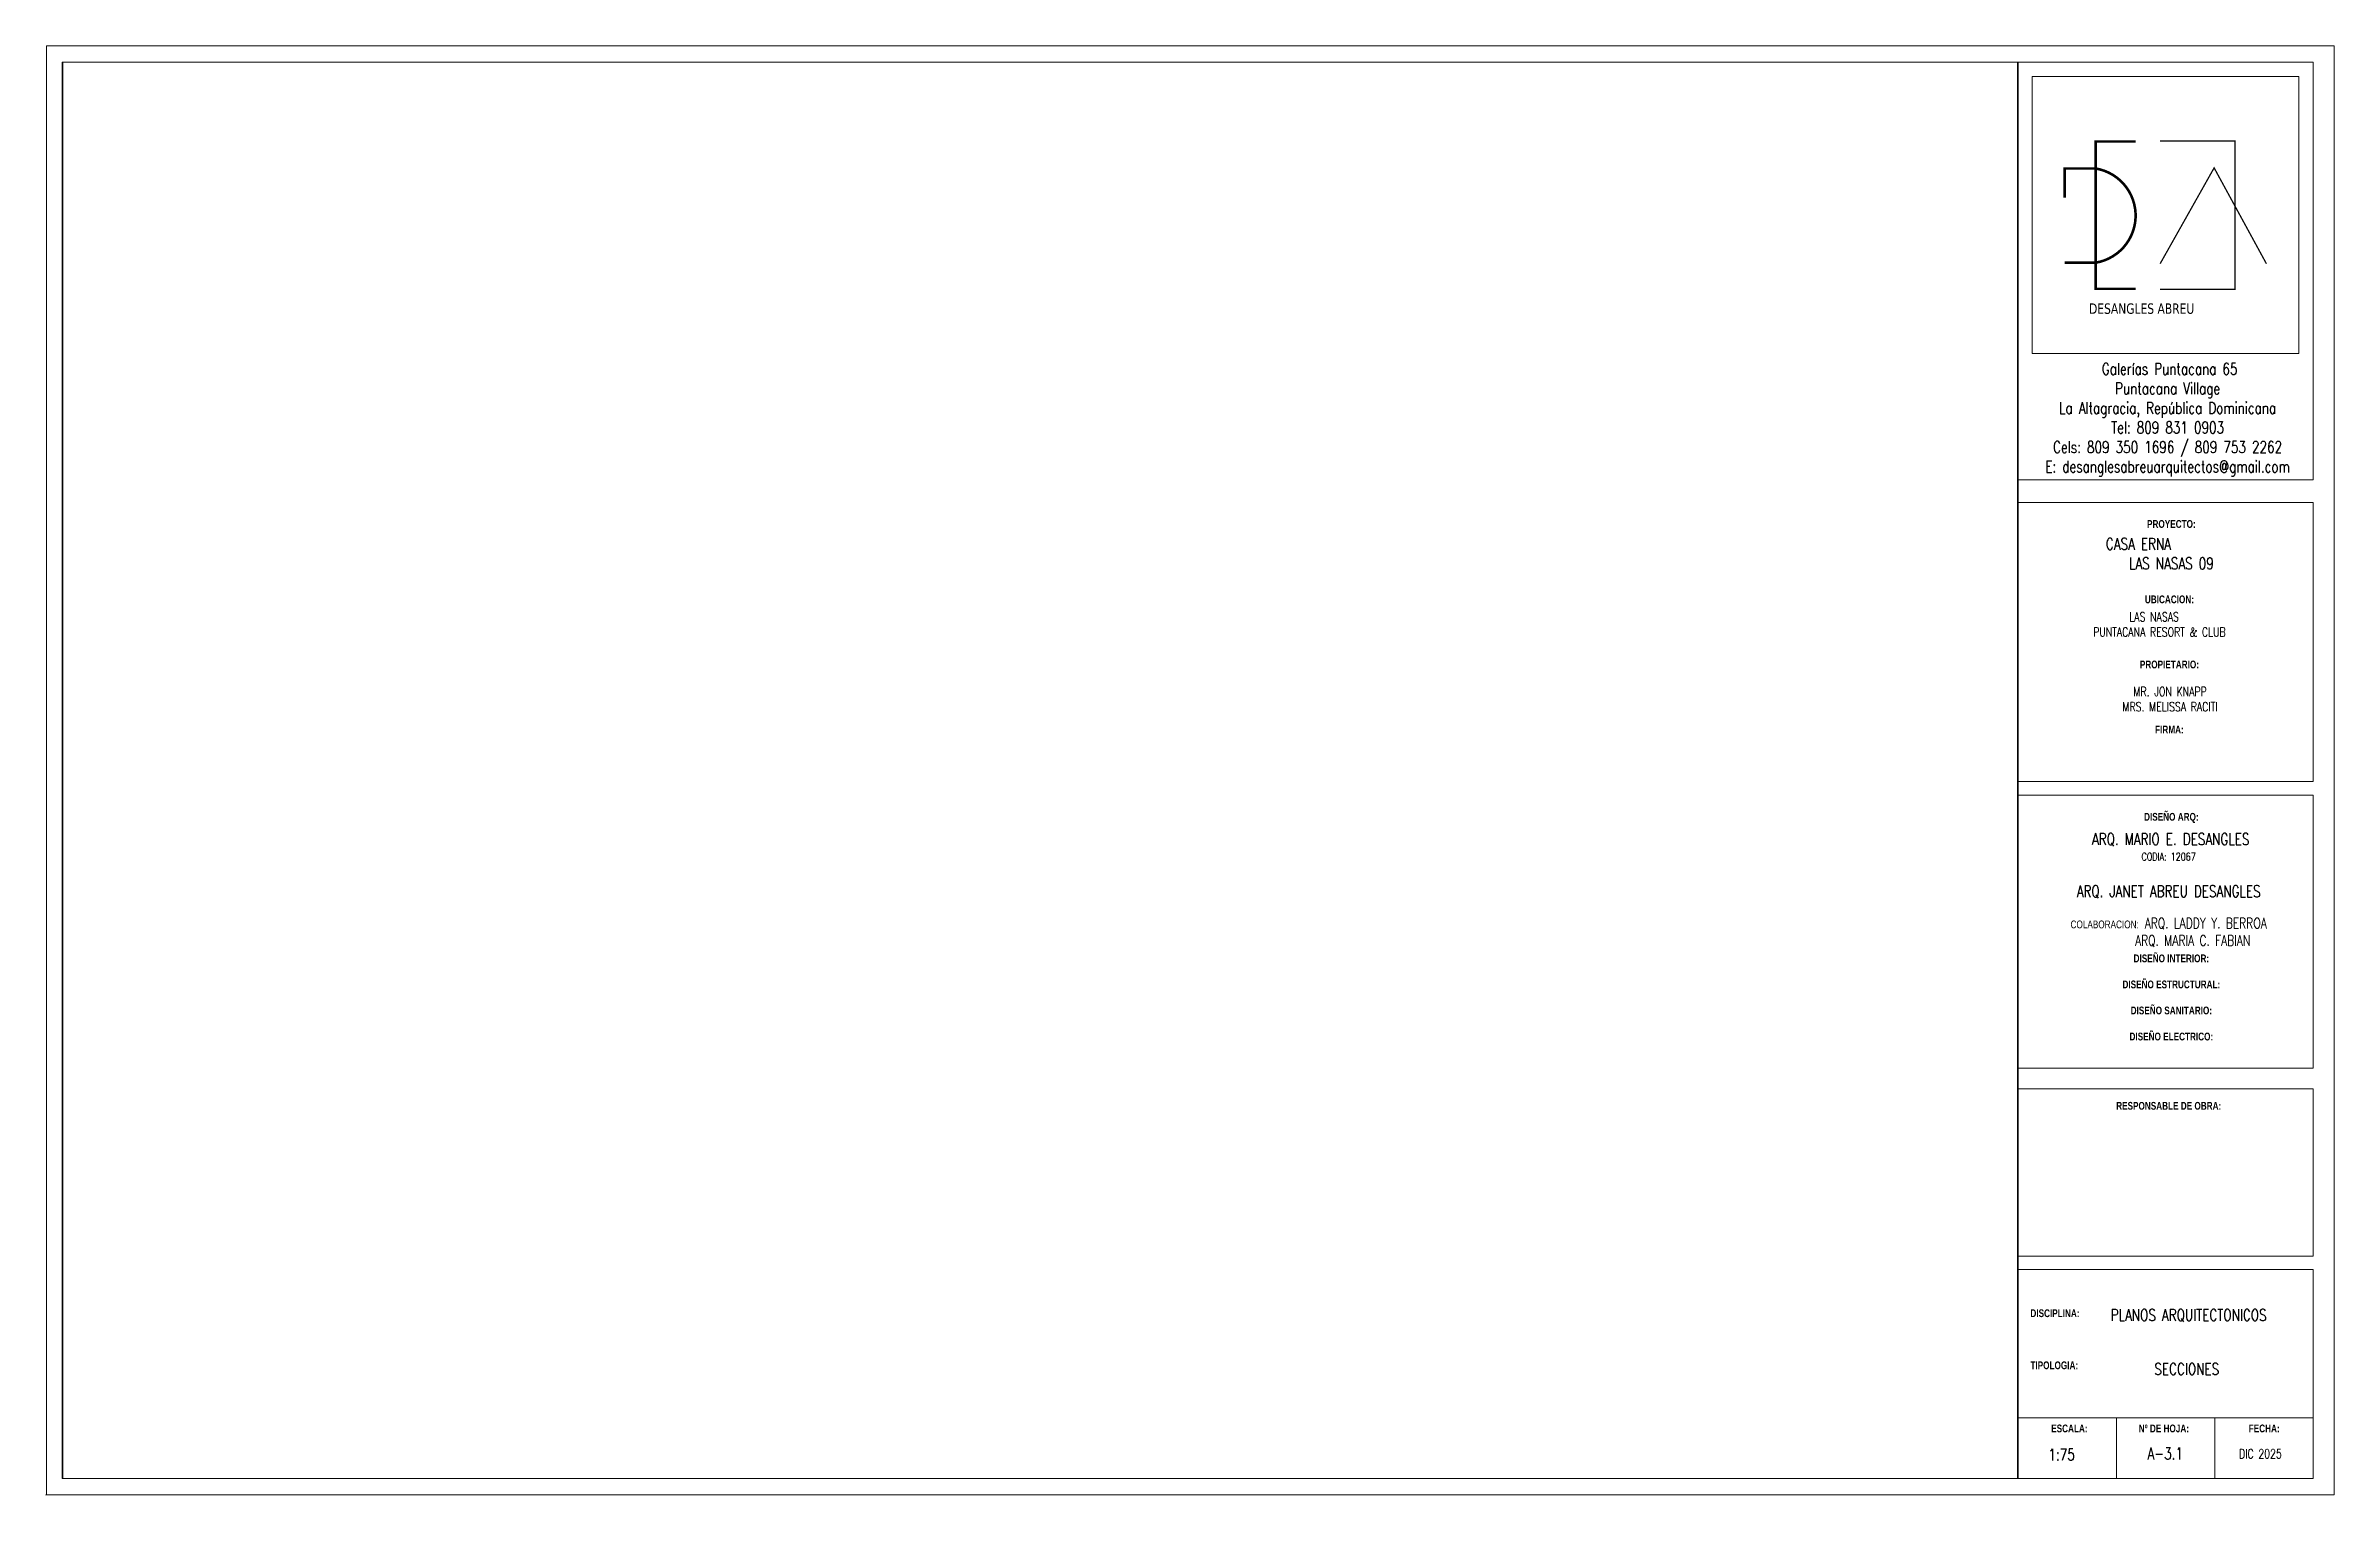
# Paper-space layout 'A-3.1' of a CAD drawing. Header units: metres. Extents: x 0.019 to 0.897, y 0.02 to 0.576.
# The model-space entities are those that its viewports show. They can reach past a viewport. Long polylines and large blocks are cut down to what shows.
import ezdxf

# ---------------------------------------------------------------- set-up
doc = ezdxf.new("R2010")
doc.units = ezdxf.units.M
doc.linetypes.add('0', pattern=[0])
doc.layers.get('0').update_dxf_attribs({"color": 250, "linetype": '0', "lineweight": 20})
doc.layers.get('Defpoints').update_dxf_attribs({"color": 6})
doc.layers.add('baños', color=140, linetype='Continuous', lineweight=0)
doc.styles.add('Arch-Dim', font='romans.shx', dxfattribs={"width": 0.75})
pattern_1 = [(0, (-22.54, -8.213), (0, 6.985), [5.08, -1.905]), (90, (-22.54, -8.213), (-6.985, 4e-16), [5.08, -1.905])]

# ---------------------------------------------------------------- blocks, each defined once
blk = doc.blocks.new('XREF-TJ-Tecne2-24X36')
at = {"lineweight": 13}
for p, q in [((0.88335, 0.05683), (0.77012, 0.05683)), ((0.80786, 0.03354), (0.80786, 0.05683)), ((0.84561, 0.03354), (0.84561, 0.05683)), ((0.01287, 0.02707), (0.01287, 0.02719)), ((0.01287, 0.02719), (0.01313, 0.02719))]:
    blk.add_line(p, q, dxfattribs=at)
for points in [[(0.89143, 0.58374), (0.01313, 0.58374), (0.01313, 0.02719), (0.89143, 0.02719)], [(0.77012, 0.57739), (0.88338, 0.57739), (0.88338, 0.41697), (0.77012, 0.41697)], [(0.77543, 0.57191), (0.8779, 0.57191), (0.8779, 0.46558), (0.77543, 0.46558)], [(0.88338, 0.40839), (0.77012, 0.40839), (0.77012, 0.30112), (0.88338, 0.30112)], [(0.77012, 0.29594), (0.88335, 0.29594), (0.88335, 0.19103), (0.77012, 0.19103)], [(0.77012, 0.1831), (0.88335, 0.1831), (0.88335, 0.11893), (0.77012, 0.11893)]]:
    blk.add_lwpolyline(points, close=True)
for points, const_width in [([(0.81521, 0.54696), (0.79987, 0.54696), (0.79987, 0.49039), (0.81521, 0.49039)], 0.001), ([(0.82455, 0.54714), (0.85338, 0.54714), (0.85338, 0.49021), (0.82455, 0.49021)], 0.0005), ([(0.78797, 0.50043), (0.79987, 0.50043), (0.79987, 0.53659), (0.78797, 0.53659), (0.78797, 0.52543)], 0.001), ([(0.8246, 0.50004), (0.84532, 0.53684), (0.86539, 0.50003)], 0.0005)]:
    blk.add_lwpolyline(points, dxfattribs=dict(const_width=const_width))
at = {"const_width": 0.001}
blk.add_lwpolyline([(0.79987, 0.53659, -0.846806), (0.79987, 0.50043, -1.311035)], format="xyb", dxfattribs=at)
blk.add_lwpolyline([(0.85644, 0.11374), (0.88335, 0.11374), (0.88335, 0.03354), (0.77012, 0.03354), (0.77012, 0.11374), (0.88335, 0.11374)])
at = {"layer": 'Defpoints', "color": 255, "lineweight": 13}
blk.add_lwpolyline([(0.01948, 0.57739), (0.77012, 0.57739), (0.77012, 0.03354), (0.01948, 0.03354)], close=True, dxfattribs=at)
at = {"style": 'Arch-Dim'}
for s, insert, char_height, width, attachment_point in [('\\pxsm2,qd;{\\H1.25x; \\fVerdana|b0|i0|c0|p34;\\H1.3072x;DESANGLES ABREU}', (0.79573, 0.48479), 0.0024479, 0.057903, 1), ('\\pxqc;{\\H1.25x; \\H1.4706x;Galerías Puntacana 65  \\PPuntacana Village\\PLa Altagracia, República Dominicana  \\PTel: 809 831 0903\\PCels: 809 350 1696 / 809 753 2262\\PE: desanglesabreuarquitectos@gmail.com}', (0.77012, 0.46188), 0.0024479, 0.1146695, 1), ('\\pxqc;{\\fArial|b1|i0|c0|p34;PROYECTO:}', (0.8289, 0.40006), 0.003, 0.0660399, 5), ('{\\H1.25x;              \\H1.47065x;CASA ERNA\\P\\pxqc;LAS NASAS 09}', (0.78171, 0.39469), 0.0024479, 0.0944146, 1), ('\\pxqc;{\\fArial|b1|i0|c0|p34;UBICACION:\\P\\P\\P\\P\\PPROPIETARIO:\\P\\P\\P\\P\\PFIRMA:}', (0.82816, 0.34612), 0.003, 0.0660399, 5), ('      {\\H0.77778x;LAS NASAS\\PPUNTACANA RESORT & CLUB}', (0.79889, 0.36617), 0.0045, 0.0944146, 1), ('\\pxi-3,l6.3162,qc,t6.3162;MR. JON KNAPP  \\PMRS. MELISSA RACITI', (0.74997, 0.33747), 0.0035, 0.1452831, 1), ('\\pxqc;{\\fArial|b1|i0|c0|p34;DISEÑO ARQ:}', (0.8289, 0.28718), 0.003, 0.0660399, 5), ('\\pxqc;{\\H1.25x; \\H1.4706x;ARQ. MARIO E. DESANGLES\\H0.55557x;\\P\\H1.2x;CODIA: 12067\\P\\H1.49995x;\\PARQ. JANET ABREU DESANGLES\\P\\H0.66669x;\\P\\fArial|b0|i0|c0|p34;COLABORACION:\\Fromans|c0;\\H1.5x; \\H0.88892x;ARQ. LADDY Y. BERROA\\P         ARQ. MARIA C. FABIAN\\P           \\P          }', (0.78065, 0.28129), 0.0024479, 0.0944146, 1), ('\\pxqc;{\\fArial|b1|i0|c0|p34;\\PDISEÑO INTERIOR:   \\Fromans|c0;\\H1.83825x;\\P\\fArial|b1|i0|c0|p34;\\H0.544x;\\PDISEÑO ESTRUCTURAL:\\P\\pq*;\\P\\pqc;DISEÑO SANITARIO:\\P\\PDISEÑO ELECTRICO:}', (0.8289, 0.22072), 0.003, 0.0868059, 5), ('\\pxqc;{\\fArial|b1|i0|c0|p34;RESPONSABLE DE OBRA:}', (0.82789, 0.1766), 0.003, 0.0660399, 5), ('\\pxql;{\\fArial|b1|i0|c0|p34;DISCIPLINA:\\P\\P\\P\\PTIPOLOGIA:}', (0.80781, 0.08695), 0.003, 0.0660399, 5), ('\\pxqc;{\\H1.25x; \\H1.4706x;PLANOS ARQUITECTONICOS}', (0.78755, 0.09855), 0.0024479, 0.0944146, 1), ('\\pxqc;{\\fArial|b1|i0|c0|p34;ESCALA:}', (0.78976, 0.0527), 0.003, 0.0660399, 5), ('\\pxqc;{\\fArial|b1|i0|c0|p34;Nº DE HOJA:}', (0.82603, 0.0527), 0.003, 0.0660399, 5), ('\\pxqc;{\\fArial|b1|i0|c0|p34;FECHA:}', (0.86455, 0.0527), 0.003, 0.0660399, 5), ('{\\H1.45833x;DIC 2025}', (0.85488, 0.04474), 0.0024, 0.0944146, 1)]:
    blk.add_mtext(s, dxfattribs=dict(at, insert=insert, char_height=char_height, width=width, attachment_point=attachment_point))

msp = doc.modelspace()

# ---------------------------------------------------------------- hatches: boundary and pattern name
at = {"true_color": 0xdac8a9, "transparency": 33554534}
h = msp.add_hatch(dxfattribs=at)
h.set_pattern_fill('AR-B816', color=9, scale=0.0011)
h.paths.add_polyline_path([(426.08, 55.17), (426.08, 55.653), (425.77, 55.653), (425.77, 55.17)], flags=24)
h.paths.add_polyline_path([(426.08, 58.671), (426.08, 59.154), (425.771, 59.154), (425.771, 58.671)], flags=24)
h.paths.add_polyline_path([(425.785, 58.331), (425.785, 58.931), (425.476, 58.931), (425.476, 58.331)], flags=24)
h.paths.add_polyline_path([(421.376, 54.77), (421.376, 55.253), (421.067, 55.253), (421.067, 54.77)], flags=24)
h.paths.add_polyline_path([(421.065, 57.763), (421.065, 58.246), (420.756, 58.246), (420.756, 57.763)], flags=24)
at = {"true_color": 0xffffff}
h = msp.add_hatch(dxfattribs=at)
h.set_pattern_fill('ANGLE')
h.set_pattern_definition(pattern_1)
h.paths.add_polyline_path([(414.553, 39.722), (412.593, 39.722), (412.593, 39.622), (412.623, 39.622), (414.553, 39.622)])
h.paths.add_polyline_path([(412.623, 39.622), (412.593, 39.622), (412.593, 38.822), (412.623, 38.822)])
h.paths.add_polyline_path([(412.753, 39.622), (412.723, 39.622), (412.723, 38.952), (412.753, 38.952)])
h.paths.add_polyline_path([(412.883, 39.622), (412.853, 39.622), (412.853, 38.952), (412.883, 38.952)])
h.paths.add_polyline_path([(413.013, 39.622), (412.983, 39.622), (412.983, 38.952), (413.013, 38.952)])
h.paths.add_polyline_path([(413.143, 39.622), (413.113, 39.622), (413.113, 38.952), (413.143, 38.952)])
h.paths.add_polyline_path([(413.273, 39.622), (413.243, 39.622), (413.243, 38.952), (413.273, 38.952)])
h.paths.add_polyline_path([(413.391, 39.622), (413.361, 39.622), (413.361, 38.822), (413.391, 38.822)])
h.paths.add_polyline_path([(413.521, 39.622), (413.491, 39.622), (413.491, 38.952), (413.521, 38.952)])
h.paths.add_polyline_path([(413.651, 39.622), (413.621, 39.622), (413.621, 38.952), (413.651, 38.952)])
h.paths.add_polyline_path([(413.781, 39.622), (413.751, 39.622), (413.751, 38.952), (413.781, 38.952)])
h.paths.add_polyline_path([(413.911, 39.622), (413.881, 39.622), (413.881, 38.952), (413.911, 38.952)])
h.paths.add_polyline_path([(414.041, 39.622), (414.011, 39.622), (414.011, 38.952), (414.041, 38.952)])
h.paths.add_polyline_path([(414.158, 39.622), (414.128, 39.622), (414.128, 38.822), (414.158, 38.822)])
h.paths.add_polyline_path([(414.288, 39.622), (414.258, 39.622), (414.258, 38.952), (414.288, 38.952)])
h.paths.add_polyline_path([(414.418, 39.622), (414.388, 39.622), (414.388, 38.952), (414.418, 38.952)])
h.paths.add_polyline_path([(414.548, 39.622), (414.518, 39.622), (414.518, 38.952), (414.548, 38.952)])
h.paths.add_polyline_path([(413.361, 38.952), (412.623, 38.952), (412.623, 38.922), (413.361, 38.922)])
h.paths.add_polyline_path([(414.128, 38.952), (413.391, 38.952), (413.391, 38.922), (414.128, 38.922)])
h = msp.add_hatch(dxfattribs=at)
h.set_pattern_fill('ANGLE')
h.set_pattern_definition(pattern_1)
h.paths.add_polyline_path([(414.553, 38.952), (414.158, 38.952), (414.158, 38.922), (414.553, 38.922)])
at = {"layer": 'baños', "true_color": 0xffffff}
h = msp.add_hatch(dxfattribs=at)
h.set_pattern_fill('ANGLE')
h.set_pattern_definition([(0, (1.977, -16.922), (0, 6.985), [5.08, -1.905]), (90, (1.977, -16.922), (-6.985, 4e-16), [5.08, -1.905])])
h.paths.add_polyline_path([(418.968, 30.48), (417.008, 30.48), (417.008, 30.38), (417.038, 30.38), (418.968, 30.38)])
h.paths.add_polyline_path([(417.038, 30.38), (417.008, 30.38), (417.008, 29.58), (417.038, 29.58)])
h.paths.add_polyline_path([(417.168, 30.38), (417.138, 30.38), (417.138, 29.71), (417.168, 29.71)])
h.paths.add_polyline_path([(417.298, 30.38), (417.268, 30.38), (417.268, 29.71), (417.298, 29.71)])
h.paths.add_polyline_path([(417.428, 30.38), (417.398, 30.38), (417.398, 29.71), (417.428, 29.71)])
h.paths.add_polyline_path([(417.558, 30.38), (417.528, 30.38), (417.528, 29.71), (417.558, 29.71)])
h.paths.add_polyline_path([(417.688, 30.38), (417.658, 30.38), (417.658, 29.71), (417.688, 29.71)])
h.paths.add_polyline_path([(417.806, 30.38), (417.776, 30.38), (417.776, 29.58), (417.806, 29.58)])
h.paths.add_polyline_path([(417.936, 30.38), (417.906, 30.38), (417.906, 29.71), (417.936, 29.71)])
h.paths.add_polyline_path([(418.066, 30.38), (418.036, 30.38), (418.036, 29.71), (418.066, 29.71)])
h.paths.add_polyline_path([(418.196, 30.38), (418.166, 30.38), (418.166, 29.71), (418.196, 29.71)])
h.paths.add_polyline_path([(418.326, 30.38), (418.296, 30.38), (418.296, 29.71), (418.326, 29.71)])
h.paths.add_polyline_path([(418.456, 30.38), (418.426, 30.38), (418.426, 29.71), (418.456, 29.71)])
h.paths.add_polyline_path([(418.573, 30.38), (418.543, 30.38), (418.543, 29.58), (418.573, 29.58)])
h.paths.add_polyline_path([(418.703, 30.38), (418.673, 30.38), (418.673, 29.71), (418.703, 29.71)])
h.paths.add_polyline_path([(418.833, 30.38), (418.803, 30.38), (418.803, 29.71), (418.833, 29.71)])
h.paths.add_polyline_path([(418.963, 30.38), (418.933, 30.38), (418.933, 29.71), (418.963, 29.71)])
h.paths.add_polyline_path([(418.968, 29.71), (418.573, 29.71), (418.573, 29.68), (418.968, 29.68)])
h.paths.add_polyline_path([(418.543, 29.71), (417.806, 29.71), (417.806, 29.68), (418.543, 29.68)])
h.paths.add_polyline_path([(417.776, 29.71), (417.038, 29.71), (417.038, 29.68), (417.776, 29.68)])

psp = doc.layouts.new('A-3.1')

# ---------------------------------------------------------------- block references
at = {"lineweight": 13}
psp.add_blockref('XREF-TJ-Tecne2-24X36', (0.00588, -0.00736), dxfattribs=at)

# ---------------------------------------------------------------- texts
at = {"attachment_point": 1, "style": 'Arch-Dim'}
for s, insert, char_height, width in [('\\pxqc;{\\H1.25x; }', (0.75859, 0.36079), 0.0024479, 0.1131964), ('\\pxqc;SECCIONES', (0.78912, 0.07043), 0.0045, 0.103134), ('1:75', (0.78757, 0.03757), 0.0045, 0.103134), ('A-3.1', (0.82565, 0.03799), 0.0045, 0.103134)]:
    psp.add_mtext(s, dxfattribs=dict(at, insert=insert, char_height=char_height, width=width))

# ---------------------------------------------------------------- viewports
at = {"layer": 'Defpoints', "lineweight": 13}
psp.add_viewport(center=(0.40037, 0.2981), size=(0.75064, 0.5438534), view_center_point=(415.9186, 48.07975), view_height=40.7890051, dxfattribs=at)

doc.saveas('drawing.dxf')
